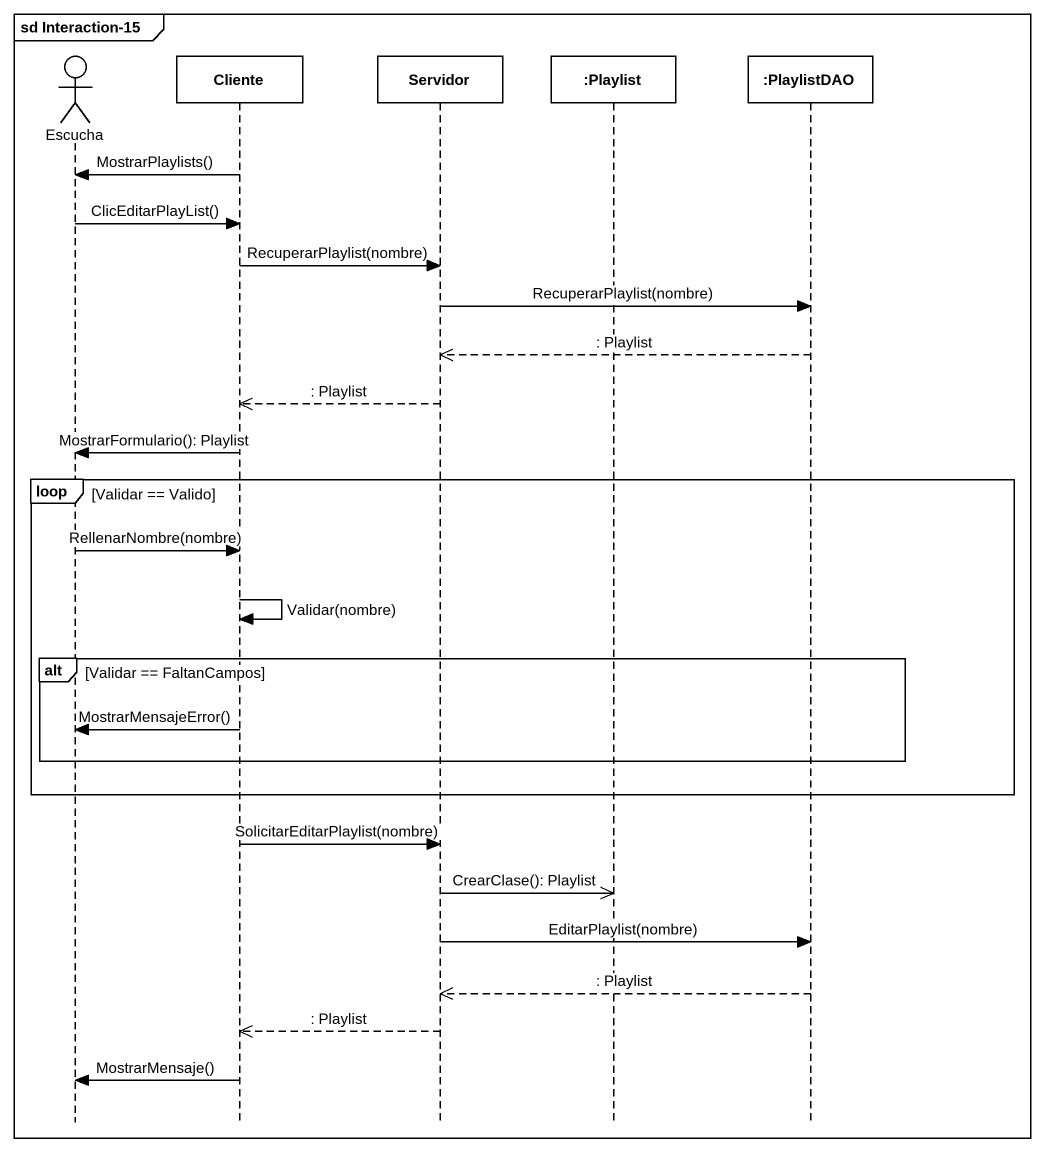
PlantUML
@startuml
mainframe sd Interaction-15
hide footbox
actor Escucha
participant Cliente
participant Servidor
participant ":Playlist" as Playlist
participant ":PlaylistDAO" as PlaylistDAO

Cliente -> Escucha : MostrarPlaylists()
Escucha -> Cliente : ClicEditarPlayList()
Cliente -> Servidor : RecuperarPlaylist(nombre)
Servidor -> PlaylistDAO : RecuperarPlaylist(nombre)
PlaylistDAO -->> Servidor : : Playlist
Servidor -->> Cliente : : Playlist
Cliente -> Escucha : MostrarFormulario(): Playlist
loop Validar == Valido
  Escucha -> Cliente : RellenarNombre(nombre)
  Cliente -> Cliente : Validar(nombre)
  alt Validar == FaltanCampos
    Cliente -> Escucha : MostrarMensajeError()
  end
end
Cliente -> Servidor : SolicitarEditarPlaylist(nombre)
Servidor ->> Playlist : CrearClase(): Playlist
Servidor -> PlaylistDAO : EditarPlaylist(nombre)
PlaylistDAO -->> Servidor : : Playlist
Servidor -->> Cliente : : Playlist
Cliente -> Escucha : MostrarMensaje()
@enduml
